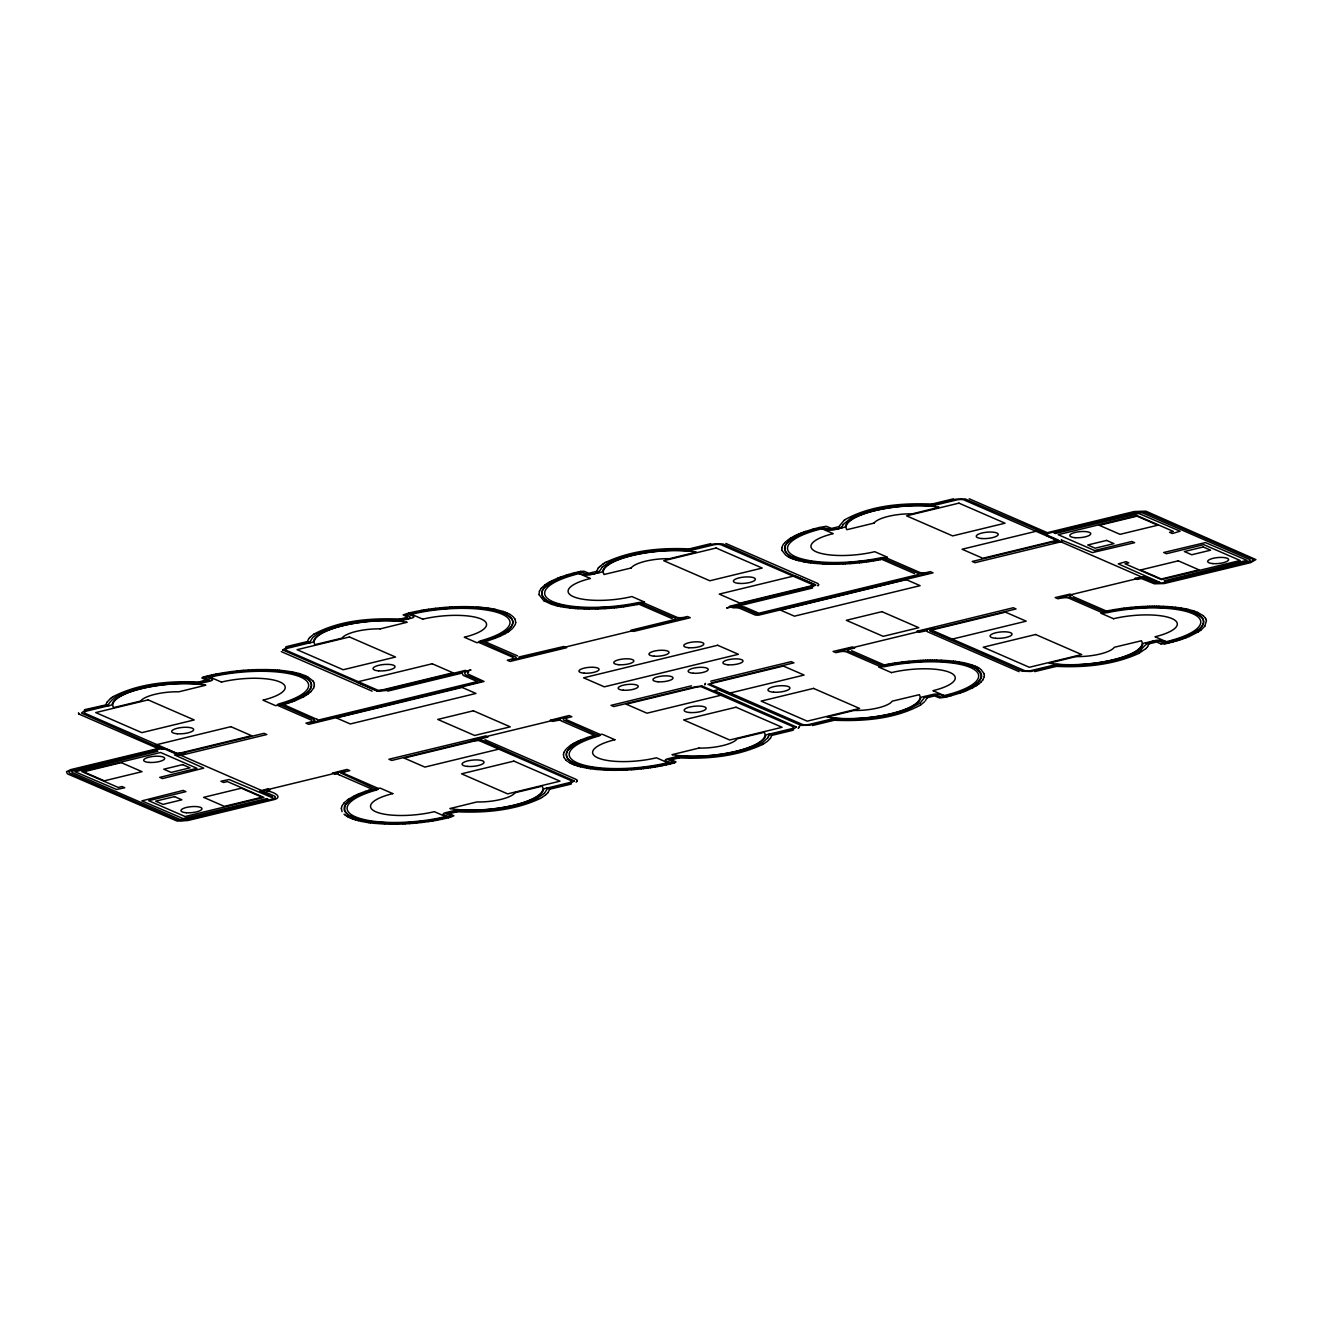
<?xml version="1.0" encoding="UTF-8"?>
<svg xmlns="http://www.w3.org/2000/svg" width="1322" height="1322" viewBox="0 0 1322 1322"><rect width="100%" height="100%" fill="white"/><g stroke="black" fill="none" stroke-linecap="round" stroke-linejoin="round"><path stroke-width="1.5" d="M341.357 808.386L342.067 811.658M515.729 622.464L515.018 619.175M563.436 754.498L563.866 757.126M78.56 713.07L78.593 712.855A4.792 1.355 -5.3 0 0 78.56 713.169L78.775 713.698M282.776 649.928L286.477 647.582L310.026 641.798L312.686 637.551L317.495 633.783L333.904 626.892M314.289 686.068L314.322 684.069M314.702 720.688L313.678 719.399M341.043 773.073L375.398 788.97L370.705 790.688M341.357 808.353L341.853 806.321M515.729 622.497L515.481 623.835M563.453 754.465L563.932 752.433M574.31 780.905L570.608 783.268L547.176 789.003L544.4 793.299M577.02 781.252L577.119 780.377A4.792 1.355 -5.3 0 1 577.169 780.691M704.791 684.532L704.824 684.317A4.792 1.355 -5.3 0 0 704.791 684.631L704.841 684.846M781.864 547.721L781.98 550.382M796.389 727.017L793.365 729.166L769.404 735.049L768.429 736.503M815.657 585.068L722.837 543.92L713.731 543.937L689.192 549.787L670.204 549.506M799.232 727.017A4.792 1.355 -5.3 0 1 799.116 727.265L799.265 726.803A4.792 1.355 -5.3 0 0 799.215 726.571L799.744 726.241M818.549 584.638A4.792 1.355 -5.3 0 0 818.5 584.407L818.533 584.853A4.792 1.355 -5.3 0 1 818.417 585.101L818.5 584.968M926.887 630.644L919.22 632.28A6.246 1.768 -5.3 0 0 916.939 631.288L1013.28 607.74L1016.04 608.946L935.117 628.594A5.751 1.636 -5.3 0 0 933.084 630.776L1024.418 670.535A5.751 1.636 -5.3 0 0 1031.408 670.518L1053.898 665.098M981.453 676.798C978.561 662.405 957.591 663.611 946.172 661.446M984.312 676.583L984.196 673.923M1061.351 539.987L1092.385 552.596L1134.64 542.681L1131.863 541.475L1094.583 550.53L1058.162 534.666L1136.937 515.563L1173.358 531.411L1169.59 532.32L1172.35 533.526L1180.116 531.229L1138.87 513.481L1055.402 533.477L1054.014 532.865L1136.573 512.837A4.792 1.355 -5.3 0 1 1142.39 512.837L1249.769 559.57A4.792 1.355 -5.3 0 1 1248.084 561.387L1165.558 581.416L1164.17 580.821L1246.943 560.313L1205.433 542.582L1163.707 552.497L1166.483 553.703L1203.78 544.647L1240.185 560.495L1161.41 579.614L1124.989 563.767L1128.773 562.842L1125.997 561.652L1118.28 563.866L1159.857 582.358A4.792 1.355 -5.3 0 1 1157.213 582.027L1144.257 576.541L1134.755 578.425A6.246 1.768 -5.3 0 1 1137.052 579.433L1141.332 578.54L1154.47 583.812L1164.203 583.547L1250.579 562.66L1255.9 559.586L1145.893 511.184L1134.177 511.548L1047.354 532.683L969.175 498.774M308.67 638.807L307.266 641.98A3.123 0.892 -5.3 0 0 310.207 642.657A3.123 0.892 -5.3 0 0 313.479 641.55A56.912 16.161 -5.3 0 1 398.335 620.96A3.123 0.892 -5.3 0 0 402.566 620.249A3.123 0.892 -5.3 0 0 401.376 619.142C371.796 617.936 340.167 619.869 313.678 634.279M549.754 789.168L549.82 788.87A3.123 0.892 -5.3 0 0 546.878 788.176A3.123 0.892 -5.3 0 0 543.606 789.3A56.912 16.161 -5.3 0 1 458.751 809.89A3.123 0.892 -5.3 0 0 454.52 810.584A3.123 0.892 -5.3 0 0 455.71 811.708C484.232 813.129 514.076 810.7 540.252 798.455M1147.628 646.623L1149.033 643.45A3.123 0.892 -5.3 0 0 1146.091 642.773A3.123 0.892 -5.3 0 0 1142.819 643.897A56.912 16.161 -5.3 0 1 1057.964 664.487A3.123 0.892 -5.3 0 0 1053.733 665.181A3.123 0.892 -5.3 0 0 1054.923 666.288C1083.247 667.759 1112.81 665.263 1138.886 653.365M314.289 686.101L313.578 688.134M781.864 547.688L782.574 545.639M981.453 676.814L978.792 681.491M984.312 676.616L982.725 680.07M106.057 704.262L106.884 702.379M839.453 526.024L839.239 526.949A3.123 0.892 -5.3 0 0 842.18 527.643A3.123 0.892 -5.3 0 0 845.436 526.52A56.912 16.161 -5.3 0 1 930.291 505.929A3.123 0.892 -5.3 0 0 934.522 505.235A3.123 0.892 -5.3 0 0 933.349 504.128C903.57 502.905 871.727 504.855 845.171 519.579M926.722 698.28L926.937 697.355A3.123 0.892 -5.3 0 0 923.995 696.661A3.123 0.892 -5.3 0 0 920.74 697.785A56.912 16.161 -5.3 0 1 835.884 718.375A3.123 0.892 -5.3 0 0 831.654 719.069A3.123 0.892 -5.3 0 0 832.827 720.193C862.44 721.448 894.019 719.399 920.542 705.039M539.442 591.198L538.996 594.586M926.722 698.297L925.301 700.842M839.569 525.693L844.262 520.24M768.429 736.503L767.652 737.94M314.686 720.721L310.29 723.018L481.241 681.541L466.253 675.03A11.997 3.404 -5.3 0 1 470.979 669.973L386.355 690.514L377.448 691.175L282.776 649.961M341.043 773.04L345.488 770.726L262.5 790.87M345.009 805.495L344.629 810.7L348.149 814.815M515.216 624.562L512.886 628.033M539.442 591.165L541.161 588.406M516.043 657.794L511.631 660.108L685.953 617.804L674.716 618.018L640.79 603.328L621.026 606.335M563.949 752.4L565.651 749.624M704.857 684.201L705.204 683.639A4.792 1.355 -5.3 0 1 705.469 683.391M815.657 585.101L811.245 587.398L726.588 607.955A11.997 3.404 -5.3 0 1 742.815 607.905L757.803 614.433L928.788 572.938L917.551 573.153L883.757 558.495L874.9 559.801M1061.318 540.103L1062.376 540.962L1060.888 541.822L974.992 562.676L972.215 561.47L1053.155 541.822A5.751 1.636 -5.3 0 0 1055.187 539.64L963.837 499.881A5.751 1.636 -5.3 0 0 956.847 499.898L934.373 505.318M843.122 524.57C839.668 533.543 826.448 527.065 820.565 528.122M313.562 688.184L310.852 691.654M342.183 805.594L344.183 802.818M345.009 805.478L348.364 801.429M843.122 524.553L851.963 517.332M783.004 544.912L783.996 543.54M1204.821 626.182L1206.441 620.696M107.099 702.032L110.536 698.495M770.511 738.139L771.899 734.966A3.123 0.892 -5.3 0 0 768.958 734.288A3.123 0.892 -5.3 0 0 765.686 735.412A56.912 16.161 -5.3 0 1 680.83 756.002A3.123 0.892 -5.3 0 0 676.6 756.696A3.123 0.892 -5.3 0 0 677.789 757.803C706.312 759.241 736.172 756.812 762.331 744.567M767.652 737.957L762.579 742.6L753.854 747.046M770.495 738.155L767.685 741.047M1147.628 646.64L1145.926 648.573M576.937 781.352L576.425 781.913A4.792 1.355 -5.3 0 1 576.078 782.161M818.318 585.299L818.153 585.53A4.792 1.355 -5.3 0 1 817.872 585.778L818.037 585.629M799.033 727.464L798.505 728.025A4.792 1.355 -5.3 0 1 798.158 728.273L798.372 728.141M1058.228 540.665L1054.08 542.532L1059.5 541.227M982.709 680.103L980.874 682.185M1204.788 626.215L1201.351 629.702M308.918 638.476L309.745 637.518M598.304 567.997L596.404 571.815A3.123 0.892 -5.3 0 0 599.345 572.509A3.123 0.892 -5.3 0 0 602.617 571.385A56.912 16.161 -5.3 0 1 687.473 550.795A3.123 0.892 -5.3 0 0 691.703 550.101A3.123 0.892 -5.3 0 0 690.514 548.977C661.975 547.523 632.131 549.985 605.972 562.23M547.919 792.688L549.754 789.184L571.22 784.078M598.304 567.981L599.51 566.708M547.903 792.704L545.606 794.935M541.194 588.356L544.995 584.869M569.038 748.896C564.643 752.449 566.113 759.225 571.038 761.472M601.824 567.386C599.064 574.855 588.125 576.078 581.961 572.013M601.824 567.386L609.673 561.916M544.4 793.299L536.55 798.769M309.745 637.501L313.645 634.296M924.458 701.833L920.558 705.039M545.209 587.001C538.285 591.959 543.557 600.733 550.382 602.27A69.62 19.764 -5.3 0 0 644.558 602.072L631.883 596.553A43.213 12.278 -5.3 0 1 573.434 596.685A43.213 12.278 -5.3 0 1 590.405 578.491L577.731 572.988L563.155 577.284L551.836 582.291M344.216 802.768L345.653 801.396M566.312 748.88L570.476 745.41M569.055 748.896L575.169 744.187M784.64 542.797L786.061 541.425M788.044 542.136C781.12 547.093 786.375 555.868 793.2 557.405A69.62 19.764 -5.3 0 0 887.393 557.206L874.718 551.687A43.213 12.278 -5.3 0 1 816.252 551.819A43.213 12.278 -5.3 0 1 833.224 533.642L820.549 528.122L816.666 529.114M978.792 681.508L975.702 684.201M599.527 566.692L603.278 563.816M1145.91 648.59L1138.903 653.349M310.819 691.703L308.34 693.769M545.226 586.985L551.819 582.308M512.159 628.776L508.706 631.552M788.061 542.119L793.497 538.104M1047.123 534.171L965.159 498.939L956.467 499.088L932.027 504.921L905.256 505.037M980.841 682.218L979.272 683.59M919.98 703.238L924.607 697.388L935.447 694.926L941.396 697.157L958.533 692.464M348.38 801.429L358.031 795.48L370.672 790.705M919.963 703.238L906.214 710.476M545.589 794.952L541.921 797.497M110.552 698.479L111.841 697.537M346.529 800.653L348.38 799.298M786.954 540.681L789.862 538.616M979.222 683.623L977.371 684.994M1200.442 630.396L1201.301 629.735M1140.952 650.226C1145.43 642.756 1155.511 637.882 1163.641 643.236M844.279 520.224L845.138 519.596M766.859 741.708L763.472 743.922M1140.952 650.226L1132.26 655.001L1120.015 659.248M308.29 693.802L306.291 695.157M545.044 584.836L547.027 583.481M975.702 684.218L969.059 688.167M1200.393 630.445L1198.41 631.8M111.858 697.52L113.295 696.578M507.648 632.247L508.64 631.586M348.446 799.265L354.329 795.861M570.526 745.36L572.641 744.022M976.314 685.688L977.322 685.027M603.295 563.8L604.286 563.189M306.241 695.207L303.994 696.545M547.093 583.448L549.341 582.11M507.582 632.28L505.335 633.618M789.912 538.583L790.986 537.922M976.264 685.721L972.761 687.737M1198.343 631.833L1189.189 636.51M113.312 696.562C139.768 682.945 170.753 680.731 200.035 682.069A3.123 0.892 -5.3 0 1 201.225 683.177A3.123 0.892 -5.3 0 1 196.978 683.871A56.912 16.161 -5.3 0 0 112.122 704.461A3.123 0.892 -5.3 0 1 108.867 705.584A3.123 0.892 -5.3 0 1 105.925 704.907L84.525 709.699M604.319 563.172L605.939 562.247M541.904 797.513L540.268 798.438M502.856 633.42C508.243 630.875 516.588 623.885 510.87 617.721M791.035 537.889L793.415 536.567M793.514 538.087L798.455 535.509M572.707 743.972L573.831 743.328M575.186 744.187L580.127 741.592M763.455 743.939L762.364 744.55M302.738 697.223L303.928 696.578M549.407 582.06L551.918 580.755M501.649 634.081L502.839 633.436M505.268 633.651L499.931 636.295M573.897 743.295L576.409 741.973M1192.411 633.618C1198.393 631.139 1208.11 623.174 1201.054 616.696M851.963 517.332L853.615 516.505M302.672 697.256L295.517 700.511M501.633 634.081L489.884 639.005M793.497 536.517L794.737 535.889M972.678 687.787L967.093 690.398M1191.139 634.279L1192.394 633.635M609.673 561.916L617.837 558.446M536.534 798.769L527.66 802.487M297.698 698.28C304.572 695.868 317.181 686.845 308.307 679.508M551.985 580.722L557.818 578.144M794.819 535.856L796.125 535.228M354.395 795.827L357.155 794.539M576.475 741.939L577.797 741.312M969.043 688.167L960.218 691.869M1191.122 634.279L1183.917 637.386M853.632 516.505L855.4 515.679M200.927 683.325L210.165 681.078A4.792 1.355 -5.3 0 0 211.999 679.111L208.496 677.591L210.148 677.178A66.728 18.954 -5.3 0 1 298.789 676.319A66.728 18.954 -5.3 0 1 279.768 703.618M402.4 620.348L411.506 618.151A4.792 1.355 -5.3 0 0 413.34 616.201L409.837 614.664L411.489 614.251A66.728 18.954 -5.3 0 1 500.129 613.391A66.728 18.954 -5.3 0 1 481.125 640.691M296.31 698.908L297.681 698.28M691.538 550.183L714.029 544.763A5.751 1.636 -5.3 0 1 721.019 544.747L812.352 584.506A5.751 1.636 -5.3 0 1 810.32 586.687L729.397 606.335L733.132 607.806A9.122 2.594 -5.3 0 1 739.841 608.351L755.44 615.094L758.927 615.094L933.084 572.839L930.308 571.633L926.871 572.459A5.751 1.636 -5.3 0 1 919.881 572.476L886.401 557.917A4.792 1.355 -5.3 0 0 880.65 557.818A6.941 1.966 -5.3 0 0 880.138 557.917A66.728 18.954 -5.3 0 1 794.225 556.099A66.728 18.954 -5.3 0 1 821.937 528.717L827.142 529.841A4.792 1.355 -5.3 0 0 833.438 529.841L842.478 527.61M796.208 535.179L797.563 534.567M798.471 535.493L802.785 533.642M577.863 741.278L579.234 740.65M580.143 741.592L584.456 739.725M454.685 810.502L445.564 812.683A4.792 1.355 -5.3 0 0 443.746 814.649L447.249 816.17L445.58 816.583A66.728 18.954 -5.3 0 1 356.957 817.442A66.728 18.954 -5.3 0 1 375.96 790.159M676.765 756.614L667.66 758.795A4.792 1.355 -5.3 0 0 665.825 760.761L669.329 762.282L667.676 762.695A66.728 18.954 -5.3 0 1 579.036 763.554A66.728 18.954 -5.3 0 1 598.056 736.255M831.819 718.986L809.328 724.406A5.751 1.636 -5.3 0 1 802.338 724.423L710.988 684.664A5.751 1.636 -5.3 0 1 713.021 682.483L793.96 662.834L791.184 661.644L710.757 681.161M855.4 515.679L863.58 512.589M294.872 699.536L296.293 698.925M499.848 636.328L495.238 638.229M797.645 534.534L799.083 533.906M357.221 794.505L358.659 793.894M579.317 740.617L580.738 740.006M294.856 699.536L286.824 702.511M799.149 533.873L800.636 533.278M358.741 793.861L365.252 791.399M580.821 739.973L587.332 737.511M965.539 691.026L967.026 690.431M1189.106 636.543L1185.999 637.766M753.837 747.046L748.302 749.095M557.901 578.094L559.437 577.499M293.897 701.139L295.434 700.544M800.719 533.245L802.256 532.65M802.818 533.625L816.649 529.114M584.473 739.709L594.57 736.255M963.92 691.67L965.457 691.076M559.52 577.466L561.106 576.888M292.212 701.767L293.798 701.172M495.155 638.262L488.215 640.625M802.355 532.617L803.941 532.022M962.234 692.282L963.821 691.703M1183.901 637.402L1163.674 643.219M1185.917 637.799L1182.595 639.005M906.198 710.476L900.299 712.442M617.853 558.446L622.265 556.959M561.206 576.855L564.626 575.681M292.129 701.8L288.708 702.957M804.024 531.989L805.676 531.411M958.549 692.464L960.202 691.885M960.516 692.893L962.152 692.315M527.66 802.487L523.942 803.71M805.759 531.378L813.096 529.114M489.851 639.022L481.704 641.93L515.877 657.067M365.335 791.366L368.871 790.209M587.431 737.478L594.338 735.313L561.222 720.887M960.416 692.926L951.113 695.736M1180.81 639.6L1182.496 639.038M748.285 749.095L741.245 751.21M863.597 512.589L867.447 511.399M564.725 575.648L566.46 575.103M286.791 702.511L280.33 704.791L313.661 719.383M286.874 703.552L288.609 702.99M1178.976 640.178L1180.711 639.633M622.282 556.959L635.684 553.538M523.942 803.726L510.523 807.147M566.56 575.07L568.328 574.525M488.115 640.658L484.827 641.633L517.513 655.861M284.99 704.114L286.775 703.585M368.954 790.192L372.242 789.217L339.572 774.989M1177.109 640.757L1178.877 640.212M333.921 626.892L336.284 626.198M900.299 712.442L897.109 713.368M406.003 614.713C425.535 622.348 369.863 618.613 368.408 620.464M204.662 677.624L216.973 674.782M568.427 574.492L572.228 573.434M284.891 704.147L283.486 704.56L317.313 719.532A4.792 1.355 -5.3 0 0 316.999 719.251M594.586 736.255L597.461 735.032L563.288 719.895L563.734 718.408L567.568 716.838L470.731 740.337L482.431 740.303L574.31 780.889M1176.993 640.773L1173.209 641.848M867.463 511.399L877.626 508.871M674.716 762.811L676.005 761.885L671.378 759.77L679.062 757.903M336.3 626.198L348.364 623.34M1119.998 659.248L1103.308 662.95L1084.965 665.23M203.274 677.029L201.82 677.988L206.447 680.103L198.763 681.97M813.195 529.081L819.111 527.528M897.109 713.368L885.856 715.995M406.218 614.647L412.1 613.177M572.327 573.401L574.244 572.905M203.373 676.996L207.323 675.988M450.455 817.26L453.909 815.773L449.298 813.658L456.966 811.791M671.047 762.811L673.162 762.249L668.304 759.72L679.111 756.994L689.605 757.357M672.551 763.372L674.451 762.877M949.113 696.264L951.014 695.769M1171.193 642.376L1173.093 641.881M740.419 751.425L731.71 753.441M408.68 613.061L403.144 614.912L407.787 617.192L400.103 619.043M574.343 572.872L578.375 571.897M448.406 817.773L450.356 817.293M671.014 762.811L656.571 765.901M670.502 763.885L672.435 763.405M947.064 696.777L948.998 696.297M1169.144 642.889L1171.094 642.409M139.934 687.804C128.498 690.91 114.403 694.314 108.09 704.907L84.525 710.674L81.468 713.087L162.242 748.896M285.866 646.772L307.348 641.567M596.486 571.401L588.819 573.269L584.093 571.269L580.622 571.401M689.241 548.894L710.724 543.673M380.207 628.875L407.176 622.265A56.168 15.947 -5.3 0 0 343.125 625.686A56.168 15.947 -5.3 0 0 314.851 644.673L342.001 638.146A28.737 8.163 -5.3 0 1 380.207 628.892M631.139 567.997L603.989 574.508A56.168 15.947 -5.3 0 1 632.263 555.537A56.168 15.947 -5.3 0 1 696.314 552.117L669.345 558.71A28.737 8.163 -5.3 0 0 631.172 567.981M839.321 526.536L831.637 528.403L826.25 526.305L819.227 527.511M932.076 504.029L953.559 498.807M109.362 705.535L86.789 711.021A5.751 1.636 -5.3 0 0 84.757 713.202L176.107 752.962A5.751 1.636 -5.3 0 0 178.701 753.325L179.23 753.342A5.751 1.636 -5.3 0 0 183.097 752.945L264.053 733.313L266.813 734.52L180.916 755.358L175.71 755.011M387.726 691.109L462.105 673.063L463.163 675.344L477.341 681.557L317.594 720.259A4.792 1.355 -5.3 0 0 317.544 720.027M812.584 588.009L738.221 606.054L744.65 607.046L758.927 613.226L918.674 574.459M179.528 754.763L184.997 753.424L178.255 754.201M691.439 685.837L611.012 705.353L613.772 706.559L694.728 686.928A5.751 1.636 -5.3 0 1 701.718 686.911L793.068 726.67A5.751 1.636 -5.3 0 1 791.035 728.852L768.66 734.305M1142.472 577.334L1059.484 597.478L1070.721 597.263L1104.514 611.921L1115.537 610.235M515.084 792.688L542.235 786.177A56.168 15.947 -5.3 0 1 513.944 805.148A56.168 15.947 -5.3 0 1 449.91 808.568L476.878 801.958A28.737 8.163 -5.3 0 0 515.051 792.688M698.958 748.07L672.006 754.68A56.168 15.947 -5.3 0 0 736.04 751.26A56.168 15.947 -5.3 0 0 764.314 732.272L737.164 738.8A28.737 8.163 -5.3 0 1 698.974 748.07M1076.091 656.555L1049.123 663.165A56.168 15.947 -5.3 0 0 1113.174 659.744A56.168 15.947 -5.3 0 0 1141.448 640.757L1114.297 647.284A28.737 8.163 -5.3 0 1 1076.108 656.555M771.817 735.396L793.299 730.174M812.617 725.497L834.099 720.275M926.854 697.768L934.538 695.917L939.678 697.983L944.85 697.289M1034.713 671.609L1056.195 666.387M1148.95 643.88L1156.618 642.013L1160.964 643.913M139.95 687.804L155.418 684.796M408.779 613.044L410.762 612.565M207.438 675.955L211.537 675.013M1167.062 643.384L1169.028 642.905M944.966 697.272L946.949 696.81M668.403 764.38L670.386 763.918M446.324 818.268L448.29 817.806M578.491 571.881L580.507 571.418M581.763 572.046L577.747 572.971A69.62 19.764 -5.3 0 0 550.382 602.27M410.878 612.549L415.042 611.64M412.134 613.177L420.446 611.458M1164.93 643.864L1166.946 643.401M666.288 764.86L668.288 764.413M446.208 818.301L442.044 819.21M211.652 674.98L213.701 674.551M1164.814 643.88L1160.997 643.913M666.172 764.876L661.942 765.769M877.643 508.871L888.731 506.855M635.7 553.538L656.555 550.398M510.507 807.147L489.669 810.287M415.158 611.607L421.685 610.351M213.817 674.534L215.883 674.104M637.435 604.534L639.038 604.22L672.22 618.63M880.27 559.669L881.873 559.355L914.543 573.583M1107.985 610.747L1106.398 611.061L1073.216 596.652M885.905 664.635L884.302 664.949L851.632 650.721M441.928 819.243L437.632 820.086M731.694 753.441L729.893 753.788M348.38 623.34L358.692 621.604M885.839 715.995L875.528 717.73M215.998 674.088L222.608 672.898M217.006 674.765L234.539 672.039M637.32 604.567L623.819 606.798M878.056 560.098L880.155 559.702M1108.1 610.714L1114.71 609.525M886.021 664.602L888.12 664.206M659.728 766.182L661.826 765.785M729.876 753.788L726.191 754.465M420.479 611.442L424.775 610.681M875.825 560.511L877.94 560.115M888.235 664.189L890.35 663.809M657.48 766.595L659.612 766.215M435.401 820.483L437.516 820.103M421.801 610.334L423.949 609.971M874.883 559.801L843.502 563.172M873.561 560.892L875.693 560.528M890.483 663.776L892.614 663.413M656.538 765.901L634.213 768.726M655.216 766.975L657.365 766.611M432.311 820.152L451.083 816.137L446.109 813.724L456.47 810.981L476.019 811.179M433.137 820.879L435.285 820.499M726.175 754.465L708.823 756.663M424.065 609.954L426.229 609.607M424.792 610.681L431.402 609.69M871.264 561.255L873.429 560.908M222.724 672.865L229.516 671.857M1114.826 609.508L1121.618 608.484M1115.553 610.235L1124.411 608.946M892.747 663.396L894.911 663.049M652.936 767.355L655.101 767.008M432.277 820.152L427.915 820.846M430.856 821.243L433.021 820.896M426.362 609.591L428.543 609.26M868.967 561.602L871.148 561.272M895.027 663.033L901.868 662.074M650.639 767.702L652.82 767.371M428.543 821.59L430.724 821.259M888.748 506.855L894.515 506.078M155.434 684.796L168.026 683.292M428.659 609.244L433.186 608.616M866.654 561.933L868.851 561.619M900.084 663.132L882.551 665.842L848.625 651.151L837.437 651.349L934.224 627.867L930.391 629.421L929.928 630.891L1022.088 671.212L1030.896 671.46L1055.683 665.577L1060.409 665.644M648.309 768.016L650.507 767.718M427.882 820.846L400.847 823.242M428.427 821.606L423.899 822.218M358.692 621.604L361.584 621.208M875.511 717.73L872.636 718.11M431.435 609.69L458.453 607.542M866.521 561.949L861.977 562.528M621.489 607.112L623.687 606.815M229.631 671.84L231.846 671.543M1121.734 608.467L1123.948 608.17M900.1 663.132L927.119 660.983M648.193 768.032L643.632 768.611M361.6 621.208L368.392 620.464M872.619 718.11L865.811 718.871M433.319 608.599L435.533 608.335M618.779 606.6L620.993 606.335M619.142 607.393L621.357 607.112M231.961 671.526L236.539 670.998M1124.08 608.153L1128.641 607.624M1124.444 608.946L1151.429 607.062L1173.986 608.087M901.984 662.058L904.198 661.777M421.553 822.499L423.767 822.234M894.531 506.062L905.24 505.037M599.643 572.476L590.62 574.69A4.792 1.355 -5.3 0 1 584.307 574.706L579.119 573.583A66.728 18.954 -5.3 0 0 551.39 600.965A66.728 18.954 -5.3 0 0 637.32 602.782A6.941 1.966 -5.3 0 1 637.815 602.683A4.792 1.355 -5.3 0 1 643.583 602.782L677.062 617.341A5.751 1.636 -5.3 0 0 684.052 617.324L687.49 616.498L690.249 617.705L633.684 631.42L630.925 630.23L675.691 619.307M435.649 608.318L440.243 607.823M859.614 562.792L861.845 562.544M618.746 606.616L589.662 608.236M616.796 607.657L619.01 607.409M310.521 642.641L288.13 648.111A5.751 1.636 -5.3 0 0 286.114 650.275L377.448 690.034A5.751 1.636 -5.3 0 0 384.438 690.018L465.394 670.386L468.666 671.973A9.122 2.594 -5.3 0 0 468.385 674.22L484.05 681.458L308.72 724.34L305.96 723.134L309.365 722.308A5.751 1.636 -5.3 0 0 311.397 720.126L278.05 705.584A4.792 1.355 -5.3 0 1 279.471 703.684M234.572 672.039L236.803 671.791M904.331 661.76L908.925 661.281M1145.777 642.806L1154.817 640.575A4.792 1.355 -5.3 0 1 1161.129 640.575L1166.318 641.699A66.728 18.954 -5.3 0 0 1194.047 614.317A66.728 18.954 -5.3 0 0 1108.117 612.483A6.941 1.966 -5.3 0 1 1107.621 612.598A4.792 1.355 -5.3 0 1 1101.854 612.499L1068.374 597.941A5.751 1.636 -5.3 0 0 1061.384 597.957L1057.947 598.783L1055.187 597.577L1070.209 594.09A6.246 1.768 -5.3 0 0 1072.506 595.082L1069.746 595.974M923.698 696.694L932.737 694.48A4.792 1.355 -5.3 0 1 939.033 694.463L944.239 695.587A66.728 18.954 -5.3 0 0 971.951 668.205A66.728 18.954 -5.3 0 0 886.037 666.387A6.941 1.966 -5.3 0 1 885.525 666.486A4.792 1.355 -5.3 0 1 879.774 666.387L846.295 651.829A5.751 1.636 -5.3 0 0 839.305 651.845L835.868 652.671L833.091 651.465L852.393 646.954A6.246 1.768 -5.3 0 0 854.69 647.945L847.666 649.862M641.286 768.875L643.517 768.627M546.564 788.209L568.939 782.74A5.751 1.636 -5.3 0 0 570.972 780.558L479.638 740.799A5.751 1.636 -5.3 0 0 472.648 740.816L391.692 760.464L388.916 759.258L485.736 735.924A6.246 1.768 -5.3 0 0 488.033 736.916L481.01 738.833M421.421 822.515L416.843 823.011M859.498 562.808L854.904 563.255M614.433 607.889L616.663 607.674M236.655 670.981L241.265 670.535M236.836 671.791L239.067 671.559M1128.773 607.608L1131.004 607.376M641.17 768.892L636.56 769.338M656.571 550.398L667.28 549.622M489.652 810.287L476.036 811.179M440.375 607.823L442.606 607.608M614.3 607.905L609.706 608.318M239.1 671.559L241.331 671.345M1131.136 607.376L1135.73 606.963M909.04 661.264L913.634 660.851M414.48 823.242L416.711 823.028M865.811 718.871L834.165 719.383L809.708 725.216L801.082 725.365L718.408 689.605L714.211 690.629L796.389 726.984M168.043 683.292L183.527 682.499M854.772 563.271L850.178 563.635M442.738 607.591L444.969 607.409M241.381 670.518L243.628 670.337M241.364 671.345L259.31 670.419M634.196 769.536L636.444 769.354M414.348 823.242L409.754 823.606M708.807 756.663L691.472 757.374M1084.949 665.23L1072.39 665.842M445.101 607.393L449.695 607.079M609.574 608.335L604.98 608.649M243.744 670.32L248.338 670.006M1135.862 606.947L1138.093 606.781M913.766 660.851L918.36 660.521M634.18 768.726L625.174 769.272M631.85 769.718L634.081 769.553M850.046 563.635L845.469 563.916M1138.209 606.781L1140.456 606.633M631.718 769.735L627.14 769.999M409.622 823.623L405.044 823.903M449.81 607.079L452.041 606.947M604.865 608.649L597.957 608.979M1140.572 606.616L1142.803 606.501M248.47 669.99L253.031 669.758M918.493 660.521L920.707 660.389M843.122 564.031L845.336 563.916M452.157 606.947L456.701 606.748M1142.919 606.501L1147.479 606.302M920.839 660.389L923.053 660.289M624.794 770.115L627.008 770.015M402.698 824.003L404.929 823.903M667.296 549.622L670.188 549.506M843.486 563.172L828.216 563.288M843.006 564.031L836.182 564.213M253.163 669.758L255.361 669.676M923.169 660.273L925.383 660.19M625.141 769.272L609.888 769.371M624.662 770.115L615.573 770.313M402.582 824.019L398.054 824.151M456.834 606.748L459.031 606.682M595.644 609.045L597.841 608.979M1147.595 606.302L1149.793 606.236M255.493 669.676L257.674 669.61M925.499 660.19L927.697 660.141M400.83 823.242L394.237 823.358M459.147 606.682L461.328 606.649M458.486 607.542L477.473 608.004M595.528 609.045L588.802 609.095M1149.909 606.236L1152.09 606.203M257.807 669.61L266.747 669.593M927.829 660.124L929.994 660.091M927.152 660.983L946.139 661.446M395.757 824.201L397.939 824.151M1072.373 665.842L1060.409 665.644M183.543 682.499L190.963 682.565M833.901 564.23L836.049 564.213M461.444 606.649L463.609 606.633M1152.206 606.203L1154.37 606.187M930.126 660.091L932.274 660.075M259.343 670.419L263.673 670.419M393.477 824.217L395.642 824.201M833.785 564.23L827.192 564.147M1154.486 606.187L1156.618 606.187M463.725 606.633L465.856 606.633M932.407 660.075L934.538 660.075M615.441 770.313L608.864 770.23M394.204 823.358L366.772 821.276M391.213 824.201L393.361 824.217M691.456 757.374L689.621 757.357M1156.75 606.187L1158.865 606.22M465.988 606.633L468.104 606.666M589.629 608.236L573.318 607.393M586.571 609.062L588.687 609.095M934.654 660.075L936.769 660.108M263.706 670.419C278.711 671.113 295.269 670.981 308.29 679.491M391.097 824.201L384.603 824.052M1158.981 606.22L1163.244 606.352M584.374 609.012L586.456 609.062M468.219 606.666L472.483 606.798M936.885 660.108L941.165 660.24M266.862 669.593L268.961 669.643M190.963 682.565L193.656 682.664M828.183 563.288L822.036 563.007M825.011 564.064L827.076 564.147M584.258 608.996L577.929 608.715M269.077 669.643L273.29 669.808M609.855 769.371L603.708 769.09M606.682 770.164L608.748 770.23M822.862 563.965L824.895 564.064M1163.36 606.352L1167.508 606.567M472.598 606.798L476.746 607.013M941.281 660.24L947.51 660.603M604.534 770.065L606.567 770.148M384.487 824.052L374.209 823.325M193.673 682.664L197.16 682.863M822.747 563.965L814.633 563.354M273.406 669.824L275.406 669.94M604.418 770.048L596.288 769.437M822.003 563.007L802.404 560.33M1167.623 606.567L1169.59 606.715M575.847 608.566L577.813 608.698M476.862 607.029L478.828 607.162M275.521 669.94L277.488 670.072M603.675 769.09L584.06 766.413M197.16 682.863L209.62 680.037L204.679 677.641M1169.706 606.715L1171.639 606.881M573.798 608.401L575.731 608.566M478.944 607.162L480.877 607.327M477.49 608.004L483.224 608.55M947.61 660.603L953.509 661.165M277.587 670.089L279.52 670.237M1171.738 606.881L1175.605 607.277M573.698 608.384L569.832 608.004M480.977 607.327L484.844 607.723M279.636 670.254L283.486 670.651M814.517 563.337L810.75 562.908M573.302 607.393L569.6 606.963M596.189 769.437L590.554 768.743M374.109 823.325L370.325 822.895M1175.704 607.294L1181.207 608.037M1174.019 608.103L1175.836 608.318M569.732 607.988L564.23 607.244M953.608 661.182L955.426 661.397M484.943 607.74L486.744 607.955M483.257 608.55L488.611 609.277M283.586 670.651L290.873 671.708M174.421 754.895L203.753 768.148L162.474 778.575L159.714 777.369L197.011 768.33L160.59 752.482L81.815 771.585L118.22 787.449L122.004 786.524L124.764 787.73L116.567 789.498L75.057 771.767L157.83 751.276L156.442 750.665L73.916 770.709A4.792 1.355 -5.3 0 0 72.231 772.511L179.61 819.26A4.792 1.355 -5.3 0 0 185.427 819.243L267.986 799.215L266.598 798.62L183.13 818.599L141.884 800.868L183.18 790.424L185.939 791.63L148.642 800.686L185.063 816.533L263.838 797.414L227.417 781.566L223.649 782.475L220.89 781.285L229.086 779.501L272.349 797.711M1175.853 608.318L1184.314 609.739M808.882 562.66L810.65 562.891M569.584 606.963L550.398 602.27M955.525 661.413L957.293 661.661M486.86 607.971L488.628 608.219M368.458 822.631L370.226 822.879M807.064 562.379L808.783 562.643M957.392 661.661L959.111 661.925M488.727 608.219L490.445 608.484M590.455 768.726L586.951 768.165M366.64 822.35L368.359 822.615M1181.306 608.054L1184.694 608.649M805.296 562.081L806.965 562.362M959.21 661.942L962.614 662.537M564.13 607.228L560.743 606.633M490.545 608.5L493.932 609.095M488.644 609.277L493.552 610.186M366.541 822.35L361.484 821.408M803.578 561.767L805.197 562.065M290.956 671.725L292.592 672.022M586.869 768.148L580.408 766.777M365.12 820.979L366.739 821.276M1184.776 608.665L1186.363 608.996M803.479 561.751L798.736 560.693M962.697 662.57L964.267 662.884M559.074 606.286L560.644 606.616M494.015 609.112L495.601 609.442M292.674 672.039L295.864 672.716M365.103 820.979L349.818 815.889M1186.445 609.012L1187.966 609.343M1184.347 609.739L1195.038 613.011L1201.054 616.696M964.366 662.9L967.44 663.611M557.471 605.922L558.991 606.269M495.684 609.459L503.054 611.425M493.585 610.202L505.351 613.937M361.402 821.392L358.328 820.665M1188.048 609.376L1193.816 610.979M802.371 560.33L794.34 557.884M555.918 605.559L557.388 605.906M295.946 672.733L298.904 673.493M584.043 766.413L576.012 763.967M797.249 560.297L798.67 560.66M967.506 663.644L971.72 664.867M555.835 605.526L551.621 604.303M578.92 766.38L580.325 766.76M358.245 820.648L355.403 819.855M795.827 559.867L797.166 560.264M298.987 673.509L300.342 673.906M577.483 765.967L578.838 766.363M795.745 559.85L793.15 558.991M300.408 673.939L305.432 675.757M577.417 765.934L574.806 765.074M355.321 819.838L352.726 818.962M1193.882 610.995L1197.534 612.383M971.802 664.883L975.454 666.271M551.555 604.286L543.887 600.783M503.12 611.442L505.599 612.35M791.911 558.512L793.084 558.958M725.844 543.458L817.558 583.366A4.792 1.355 -5.3 0 1 817.839 583.564L817.954 583.63M573.566 764.612L574.74 765.058M351.487 818.5L352.66 818.946M793.217 557.405L794.324 557.867M790.721 558.033L791.845 558.495M505.665 612.367L506.772 612.83M575.995 763.967L571.038 761.472M573.5 764.579L571.286 763.62M351.421 818.467L349.206 817.508M1019.08 671.642L927.879 631.916M484.976 739.709L575.748 779.22M281.338 651.63L372.11 691.142M1197.6 612.417L1203.119 615.639M789.631 557.52L790.672 558M975.504 666.305L977.586 667.296M506.838 612.863L509.879 614.383M305.481 675.773L307.563 676.781M788.59 557.008L789.565 557.504M505.351 613.937L510.87 617.721M570.261 763.091L571.236 763.587M339.473 774.94L339.143 774.775A4.792 1.355 -5.3 0 1 338.845 774.576L338.994 774.692M348.165 816.996L349.14 817.475M79.568 714.343L158.012 748.516L70.793 769.602L66.48 771.668L67.405 773.833L177.082 821.078L187.823 820.532L272.844 799.909C283.47 797.844 275.786 792.109 266.4 790.853L270.2 789.779A6.246 1.768 -5.3 0 1 267.92 788.771L259.641 791.2L272.167 796.802A4.792 1.355 -5.3 0 1 272.365 797.695M788.54 556.975L786.722 555.918M977.652 667.329L978.561 667.841M570.195 763.075L568.394 762.017M307.629 676.798L312.818 680.813M347.19 816.451L348.116 816.963M978.611 667.858L980.28 668.949M509.928 614.416L512.358 616.085M349.801 815.889L348.165 814.831M347.141 816.418L345.472 815.343M543.854 600.75L539.012 594.619M576.326 779.517L576.59 779.683A4.792 1.355 -5.3 0 1 576.805 779.914M79.419 714.26L79.155 714.078A4.792 1.355 -5.3 0 1 78.94 713.863L79.039 713.979M785.863 555.323L781.98 550.415M567.518 761.422L566.13 760.282M345.439 815.31L344.05 814.17M1203.152 615.655L1205.383 618.068M981.073 669.56L984.196 673.889M927.168 631.354L927.366 631.552A4.792 1.355 -5.3 0 1 927.036 631.139L927.086 631.255M513.068 616.696L515.002 619.142M560.71 720.523L560.511 720.341A4.792 1.355 -5.3 0 1 560.379 720.11L560.445 720.242M566.097 760.249L564.18 757.803M312.851 680.847L313.645 682.069M1205.4 618.101L1206.061 619.34M313.661 682.102L314.322 684.036M1206.077 619.374L1206.424 620.662M560.28 719.928L552.596 721.415A6.246 1.768 -5.3 0 0 550.283 720.259L569.104 715.533L571.864 716.739L568.46 717.565A5.751 1.636 -5.3 0 0 566.427 719.746L599.841 734.305A4.792 1.355 -5.3 0 1 598.354 736.172M518.885 657.017L563.866 646.491L566.642 647.697L510.061 661.43L507.301 660.223L510.705 659.381A5.751 1.636 -5.3 0 0 512.738 657.216L479.324 642.641A4.792 1.355 -5.3 0 1 480.828 640.773M338.184 773.816L334.78 774.262A6.246 1.768 -5.3 0 0 332.45 773.122L347.008 769.421L349.785 770.627L346.364 771.47A5.751 1.636 -5.3 0 0 344.348 773.634L377.762 788.209A4.792 1.355 -5.3 0 1 376.258 790.077M793.217 557.405A69.62 19.764 -5.3 0 1 820.549 528.122M577.152 780.922A4.792 1.355 -5.3 0 1 577.036 781.17M338.432 774.229A4.792 1.355 -5.3 0 1 338.3 773.998M349.454 636.973L297.086 649.68L343.175 669.742L395.542 657.034L349.454 636.973M716.111 548.002L663.727 560.71L709.831 580.771L762.199 568.063L716.111 548.002M140.661 701.073L113.51 707.601A56.168 15.947 -5.3 0 1 141.785 688.613A56.168 15.947 -5.3 0 1 205.819 685.193L178.867 691.803A28.737 8.163 -5.3 0 0 140.694 701.073M873.958 523.132L846.84 529.709A56.168 15.947 -5.3 0 1 875.098 510.672A56.168 15.947 -5.3 0 1 939.132 507.251L912.18 513.861A28.737 8.163 -5.3 0 0 874.007 523.132M148.114 699.883L95.729 712.591L141.818 732.652L194.202 719.945L148.114 699.883M958.946 503.137L906.562 515.844L952.65 535.906L1005.034 523.198L958.946 503.137M432.211 663.76L356.791 682.053L377.53 691.092L452.95 672.782L432.211 663.76M794.671 575.797L719.251 594.107L739.99 603.129L815.426 584.836L794.671 575.797M230.871 726.67L155.434 744.98L176.173 754.003L251.61 735.71L230.871 726.67M1037.506 530.932L962.086 549.241L982.824 558.264L1058.244 539.971L1037.506 530.932M157.153 749.557L72.925 769.999A7.684 2.181 -5.3 0 0 69.917 773.238L176.851 819.772A7.684 2.181 -5.3 0 0 187.228 819.756L271.456 799.314A7.684 2.181 -5.3 0 0 274.48 796.075L167.547 749.541A7.684 2.181 -5.3 0 0 157.153 749.557M1134.772 512.341L1050.544 532.766A7.684 2.181 -5.3 0 0 1047.52 536.005L1154.453 582.556A7.684 2.181 -5.3 0 0 1164.847 582.523L1249.075 562.098A7.684 2.181 -5.3 0 0 1252.083 558.859L1145.149 512.308A7.684 2.181 -5.3 0 0 1134.772 512.341M121.294 762.645L83.567 771.784L104.322 780.823L142.032 771.668L121.294 762.645M1137.019 516.158L1099.309 525.313L1120.048 534.336L1157.775 525.198L1137.019 516.158M462.122 687.423L336.416 717.929L350.247 723.96L475.953 693.455L462.122 687.423M906.297 579.647L780.591 610.153L794.423 616.168L920.129 585.663L906.297 579.647M182.634 764.628L163.779 769.206L171.149 772.412L190.004 767.834L182.634 764.628M1106.597 540.417L1087.742 544.995L1095.128 548.2L1113.983 543.623L1106.597 540.417M717.681 645.268L583.58 677.806L604.319 686.829L738.42 654.291L717.681 645.268M473.375 710.79L437.764 719.432L474.631 735.478L510.242 726.836L473.375 710.79M881.939 611.656L846.311 620.299L883.195 636.345L918.807 627.702L881.939 611.656M174.504 796.604L155.649 801.165L163.019 804.387L181.874 799.81L174.504 796.604M1203.235 546.961L1184.38 551.538L1191.75 554.761L1210.605 550.183L1203.235 546.961M241.331 788.193L203.621 797.348L224.36 806.37L262.07 797.216L241.331 788.193M1178.299 560.825L1140.589 569.98L1161.327 579.003L1199.037 569.865L1178.299 560.825M479.555 739.758L404.135 758.068L424.874 767.091L500.294 748.781L479.555 739.758M701.652 685.87L626.215 704.163L646.954 713.202L722.39 694.893L701.652 685.87M783.351 666.04L707.931 684.333L728.67 693.372L804.09 675.063L783.351 666.04M1005.447 612.152L930.01 630.445L950.766 639.484L1026.186 621.175L1005.447 612.152M513.911 761.108L461.527 773.816L507.631 793.878L559.999 781.17L513.911 761.108M736.007 707.22L683.623 719.928L729.711 739.99L782.095 727.282L736.007 707.22M813.526 688.398L761.142 701.106L807.23 721.168L859.614 708.46L813.526 688.398M1035.605 634.51L983.238 647.218L1029.326 667.28L1081.693 654.572L1035.605 634.51M853.995 710.459L827.043 717.053A56.168 15.947 -5.3 0 0 891.078 713.649A56.168 15.947 -5.3 0 0 919.368 694.661L892.218 701.172A28.737 8.163 -5.3 0 1 854.012 710.443M1113.554 618.729L1100.879 613.21A69.62 19.764 -5.3 0 1 1195.055 613.011A69.62 19.764 -5.3 0 1 1167.706 642.294L1155.031 636.774A43.213 12.278 -5.3 0 0 1172.003 618.597A43.213 12.278 -5.3 0 0 1113.554 618.729M891.458 672.617L878.783 667.098A69.62 19.764 -5.3 0 1 972.959 666.899A69.62 19.764 -5.3 0 1 945.627 696.182L932.952 690.679A43.213 12.278 -5.3 0 0 949.923 672.485A43.213 12.278 -5.3 0 0 891.458 672.617M422.792 619.175L410.117 613.656A69.62 19.764 -5.3 0 1 504.293 613.458A69.62 19.764 -5.3 0 1 476.945 642.74L464.27 637.221A43.213 12.278 -5.3 0 0 481.241 619.043A43.213 12.278 -5.3 0 0 422.792 619.175M614.895 739.725L602.221 734.206A69.62 19.764 -5.3 0 0 574.888 763.505A69.62 19.764 -5.3 0 0 669.064 763.306L656.39 757.787A43.213 12.278 -5.3 0 1 597.924 757.903A43.213 12.278 -5.3 0 1 614.895 739.725M221.435 682.086L208.76 676.567A69.62 19.764 -5.3 0 1 302.936 676.368A69.62 19.764 -5.3 0 1 275.604 705.667L262.929 700.148A43.213 12.278 -5.3 0 0 279.9 681.97A43.213 12.278 -5.3 0 0 221.435 682.086M392.816 793.613L380.141 788.094A69.62 19.764 -5.3 0 0 352.792 817.393A69.62 19.764 -5.3 0 0 446.968 817.194L434.294 811.675A43.213 12.278 -5.3 0 1 375.845 811.791A43.213 12.278 -5.3 0 1 392.816 793.613M688.878 647.73A10.08 2.859 -5.3 0 0 703.833 643.913A10.08 2.859 -5.3 0 0 688.663 642.773A10.08 2.859 -5.3 0 0 688.878 647.73M728.058 664.784A10.08 2.859 -5.3 0 0 743.014 660.967A10.08 2.859 -5.3 0 0 727.844 659.827A10.08 2.859 -5.3 0 0 728.058 664.784M654.093 656.175A10.08 2.859 -5.3 0 0 669.048 652.357A10.08 2.859 -5.3 0 0 653.878 651.217A10.08 2.859 -5.3 0 0 654.093 656.175M693.273 673.228A10.08 2.859 -5.3 0 0 708.228 669.411A10.08 2.859 -5.3 0 0 693.058 668.271A10.08 2.859 -5.3 0 0 693.273 673.228M618.894 664.718A10.08 2.859 -5.3 0 0 633.849 660.901A10.08 2.859 -5.3 0 0 618.679 659.761A10.08 2.859 -5.3 0 0 618.894 664.718M658.075 681.772A10.08 2.859 -5.3 0 0 673.03 677.955A10.08 2.859 -5.3 0 0 657.86 676.814A10.08 2.859 -5.3 0 0 658.075 681.772M584.109 673.162A10.08 2.859 -5.3 0 0 599.081 669.345A10.08 2.859 -5.3 0 0 583.911 668.188A10.08 2.859 -5.3 0 0 584.109 673.162M623.29 690.2A10.08 2.859 -5.3 0 0 638.245 686.399A10.08 2.859 -5.3 0 0 623.092 685.242A10.08 2.859 -5.3 0 0 623.29 690.2M773.568 692.183A11.039 3.14 -5.3 0 0 789.945 688.002A11.039 3.14 -5.3 0 0 773.337 686.746A11.039 3.14 -5.3 0 0 773.568 692.183M995.648 638.295A11.039 3.14 -5.3 0 0 1012.041 634.114A11.039 3.14 -5.3 0 0 995.433 632.858A11.039 3.14 -5.3 0 0 995.648 638.295M739.015 583.399A11.039 3.14 -5.3 0 0 755.391 579.218A11.039 3.14 -5.3 0 0 738.783 577.962A11.039 3.14 -5.3 0 0 739.015 583.399M981.833 538.533A11.039 3.14 -5.3 0 0 998.226 534.352A11.039 3.14 -5.3 0 0 981.618 533.097A11.039 3.14 -5.3 0 0 981.833 538.533M689.754 712.525A11.039 3.14 -5.3 0 0 706.146 708.344A11.039 3.14 -5.3 0 0 689.539 707.088A11.039 3.14 -5.3 0 0 689.754 712.525M467.674 766.413A11.039 3.14 -5.3 0 0 484.05 762.232A11.039 3.14 -5.3 0 0 467.443 760.976A11.039 3.14 -5.3 0 0 467.674 766.413M378.637 670.849A11.039 3.14 -5.3 0 0 395.03 666.668A11.039 3.14 -5.3 0 0 378.406 665.412A11.039 3.14 -5.3 0 0 378.637 670.849M177.297 733.76A11.039 3.14 -5.3 0 0 193.673 729.579A11.039 3.14 -5.3 0 0 177.065 728.323A11.039 3.14 -5.3 0 0 177.297 733.76M1075.1 537.69A10.559 3.008 -5.3 0 0 1090.766 533.691A10.559 3.008 -5.3 0 0 1074.885 532.502A10.559 3.008 -5.3 0 0 1075.1 537.69M1212.952 563.602A10.559 3.008 -5.3 0 0 1228.617 559.619A10.559 3.008 -5.3 0 0 1212.737 558.413A10.559 3.008 -5.3 0 0 1212.952 563.602M149.022 762.414A10.559 3.008 -5.3 0 0 164.705 758.415A10.559 3.008 -5.3 0 0 148.808 757.209A10.559 3.008 -5.3 0 0 149.022 762.414M186.319 812.733A10.559 3.008 -5.3 0 0 201.985 808.734A10.559 3.008 -5.3 0 0 186.105 807.527A10.559 3.008 -5.3 0 0 186.319 812.733"/></g></svg>
